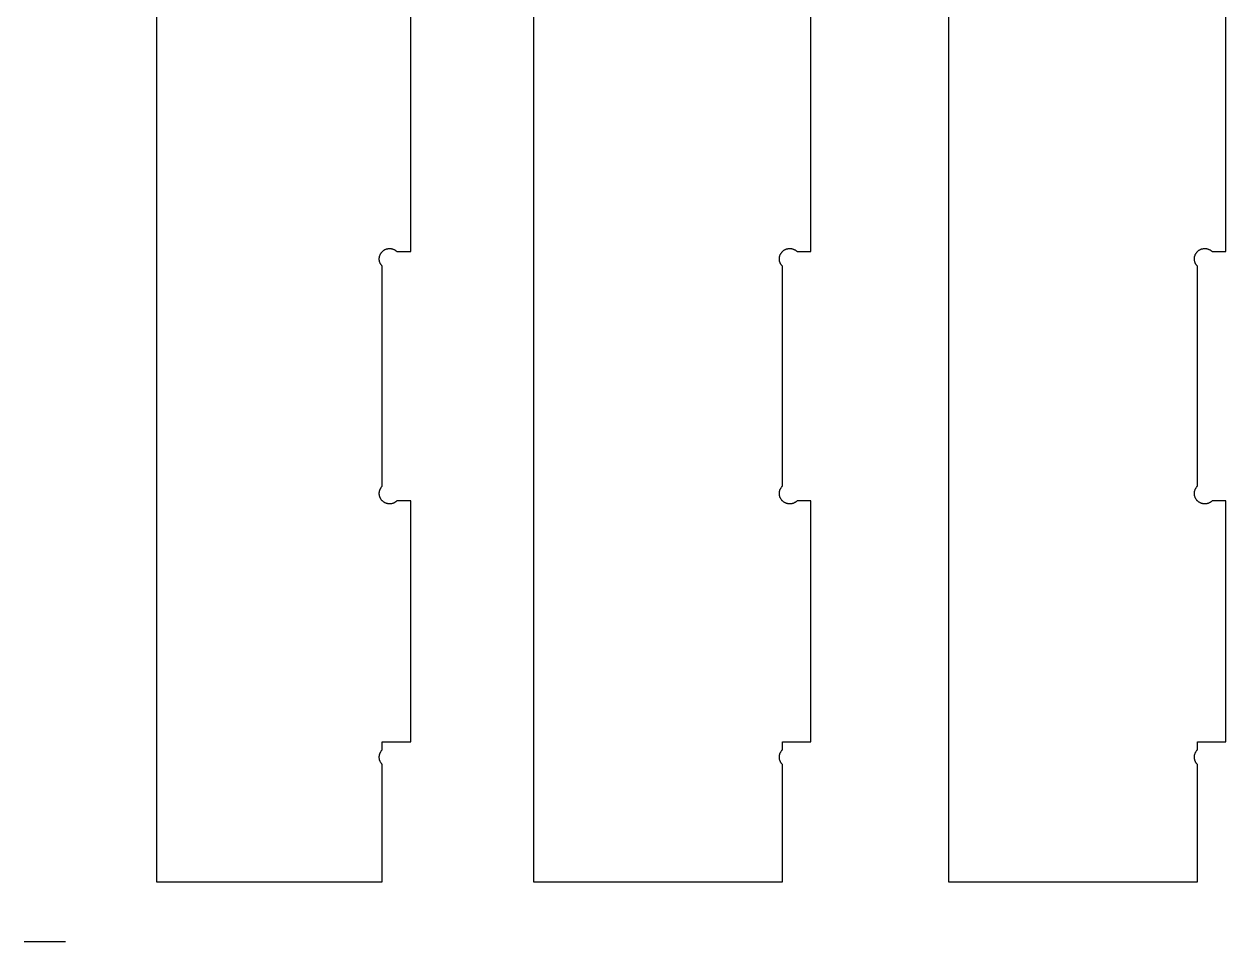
# Model space of a CAD drawing. Extents: x 0 to 96, y 0 to 48.
# Drawn here: x 0.12 to 14.6, y 25.83 to 36.89 of the extents above; entities that cross this region are included whole.
import ezdxf

# ---------------------------------------------------------------- set-up
doc = ezdxf.new("R2010")
doc.units = 0
doc.layers.add('Layer_1', color=7, linetype='CONTINUOUS')

msp = doc.modelspace()

# ---------------------------------------------------------------- linework, layer by layer
at = {"layer": 'Layer_1', "color": 7}
for p, q in [((1.717203, 44.744143), (1.717203, 26.556636)), ((6.256368, 44.744142), (6.256368, 26.556634)), ((11.256368, 44.744143), (11.256368, 26.556636)), ((4.779691, 34.151387), (4.779691, 37.151387)), ((9.600108, 34.151386), (9.600108, 37.151386)), ((14.600108, 34.151387), (14.600108, 37.151387)), ((4.462999, 34.171899), (4.467604, 34.17434)), ((4.467604, 34.17434), (4.47229, 34.176623)), ((4.47229, 34.176623), (4.477093, 34.17871)), ((4.477093, 34.17871), (4.482014, 34.1806)), ((4.482014, 34.1806), (4.486974, 34.182253)), ((4.486974, 34.182253), (4.491974, 34.18371)), ((4.491974, 34.18371), (4.497093, 34.18497)), ((4.497093, 34.18497), (4.502211, 34.185992)), ((4.502211, 34.185993), (4.507369, 34.186816)), ((4.507369, 34.18682), (4.512566, 34.187409)), ((4.512566, 34.187411), (4.517801, 34.1878)), ((4.517801, 34.187804), (4.523038, 34.18796)), ((4.523038, 34.187962), (4.528274, 34.187962)), ((4.528274, 34.187922), (4.53351, 34.187644)), ((4.53351, 34.187647), (4.538707, 34.187136)), ((4.538707, 34.187136), (4.543904, 34.186424)), ((4.543903, 34.186427), (4.549061, 34.185516)), ((4.549061, 34.185521), (4.55414, 34.184379)), ((4.55414, 34.184379), (4.559219, 34.183001)), ((4.559219, 34.183001), (4.564219, 34.181466)), ((4.564219, 34.181466), (4.56914, 34.179694)), ((4.56914, 34.179694), (4.573982, 34.177687)), ((4.573982, 34.177687), (4.578747, 34.175521)), ((4.578747, 34.175521), (4.583392, 34.173159)), ((4.583392, 34.173159), (4.587959, 34.17056)), ((9.283415, 34.171898), (9.288021, 34.174339)), ((9.288021, 34.174339), (9.292706, 34.176622)), ((9.292706, 34.176622), (9.29751, 34.178709)), ((9.29751, 34.178709), (9.302431, 34.180599)), ((9.302431, 34.180599), (9.307391, 34.182252)), ((9.307391, 34.182252), (9.312391, 34.183709)), ((9.312391, 34.183709), (9.31751, 34.184969)), ((9.31751, 34.184969), (9.322628, 34.185991)), ((9.322628, 34.185992), (9.327785, 34.186814)), ((9.327785, 34.186819), (9.332982, 34.187408)), ((9.332982, 34.18741), (9.338218, 34.187799)), ((9.338218, 34.187803), (9.343454, 34.187959)), ((9.343454, 34.187961), (9.348691, 34.187961)), ((9.348691, 34.187921), (9.353927, 34.187643)), ((9.353927, 34.187646), (9.359124, 34.187134)), ((9.359124, 34.187134), (9.364321, 34.186423)), ((9.364321, 34.186426), (9.369478, 34.185514)), ((9.369478, 34.18552), (9.374557, 34.184378)), ((9.374557, 34.184378), (9.379636, 34.183)), ((9.379636, 34.183), (9.384636, 34.181464)), ((9.384636, 34.181464), (9.389557, 34.179693)), ((9.389557, 34.179693), (9.394399, 34.177686)), ((9.394399, 34.177686), (9.399163, 34.17552)), ((9.399163, 34.17552), (9.403809, 34.173158)), ((9.403809, 34.173158), (9.408376, 34.170559)), ((14.283416, 34.171899), (14.288021, 34.17434)), ((14.288021, 34.17434), (14.292707, 34.176623)), ((14.292707, 34.176623), (14.29751, 34.17871)), ((14.29751, 34.17871), (14.302431, 34.1806)), ((14.302431, 34.1806), (14.307391, 34.182253)), ((14.307391, 34.182253), (14.312391, 34.18371)), ((14.312391, 34.18371), (14.31751, 34.18497)), ((14.31751, 34.18497), (14.322628, 34.185992)), ((14.322628, 34.185993), (14.327786, 34.186816)), ((14.327786, 34.18682), (14.332982, 34.187409)), ((14.332982, 34.187411), (14.338218, 34.1878)), ((14.338218, 34.187804), (14.343454, 34.18796)), ((14.343454, 34.187962), (14.348691, 34.187962)), ((14.348691, 34.187922), (14.353927, 34.187644)), ((14.353927, 34.187647), (14.359123, 34.187136)), ((14.359123, 34.187136), (14.364321, 34.186424)), ((14.364321, 34.186427), (14.369478, 34.185516)), ((14.369478, 34.185521), (14.374557, 34.184379)), ((14.374557, 34.184379), (14.379636, 34.183001)), ((14.379636, 34.183001), (14.384636, 34.181466)), ((14.384636, 34.181466), (14.389557, 34.179694)), ((14.389557, 34.179694), (14.394399, 34.177687)), ((14.394399, 34.177687), (14.399163, 34.175521)), ((14.399163, 34.175521), (14.403809, 34.173159)), ((14.403809, 34.173159), (14.408376, 34.17056)), ((4.399416, 34.059064), (4.399304, 34.064301)), ((4.399337, 34.064301), (4.399492, 34.069537)), ((4.399691, 34.053828), (4.399413, 34.059064)), ((4.399494, 34.069537), (4.399883, 34.074733)), ((4.400163, 34.048631), (4.399686, 34.053828)), ((4.399888, 34.074733), (4.400521, 34.07993)), ((4.400872, 34.043434), (4.400161, 34.048631)), ((4.400518, 34.07993), (4.401307, 34.085128)), ((4.401818, 34.038277), (4.400873, 34.043434)), ((4.401306, 34.085128), (4.402372, 34.090246)), ((4.402959, 34.033159), (4.401818, 34.038277)), ((4.402369, 34.090246), (4.403589, 34.095324)), ((4.404298, 34.02812), (4.402959, 34.033159)), ((4.403589, 34.095324), (4.405046, 34.100363)), ((4.405872, 34.02312), (4.404298, 34.02812)), ((4.405046, 34.100363), (4.406739, 34.105324)), ((4.406739, 34.105324), (4.408628, 34.110207)), ((4.408628, 34.110207), (4.410676, 34.115009)), ((4.410676, 34.115009), (4.412959, 34.119733)), ((4.412959, 34.119733), (4.415439, 34.12434)), ((4.415439, 34.12434), (4.418117, 34.128868)), ((4.418117, 34.128868), (4.420951, 34.133238)), ((4.420951, 34.133238), (4.423982, 34.137529)), ((4.423982, 34.137529), (4.427211, 34.141663)), ((4.427211, 34.141663), (4.430597, 34.145639)), ((4.430597, 34.145639), (4.43414, 34.149498)), ((4.43414, 34.149498), (4.437841, 34.153198)), ((4.437841, 34.153198), (4.44166, 34.156741)), ((4.44166, 34.156741), (4.445676, 34.160128)), ((4.445676, 34.160128), (4.449809, 34.163317)), ((4.449809, 34.163317), (4.454101, 34.166348)), ((4.454101, 34.166348), (4.458471, 34.169222)), ((4.458471, 34.169222), (4.462999, 34.171899)), ((4.587959, 34.17056), (4.592408, 34.167804)), ((4.592408, 34.167804), (4.596739, 34.164891)), ((4.596739, 34.164891), (4.600951, 34.161741)), ((4.600951, 34.161741), (4.605007, 34.158473)), ((4.605007, 34.158473), (4.608943, 34.155009)), ((4.608943, 34.155009), (4.612722, 34.151387)), ((4.612722, 34.151387), (4.779691, 34.151387)), ((9.219754, 34.0643), (9.219911, 34.069536)), ((9.219832, 34.059063), (9.219755, 34.0643)), ((9.220108, 34.053827), (9.219832, 34.059063)), ((9.219911, 34.069536), (9.220304, 34.074732)), ((9.22058, 34.04863), (9.220108, 34.053827)), ((9.220305, 34.074732), (9.220935, 34.079929)), ((9.221289, 34.043433), (9.22058, 34.04863)), ((9.220935, 34.079929), (9.221723, 34.085127)), ((9.222234, 34.038276), (9.22129, 34.043433)), ((9.221722, 34.085127), (9.222785, 34.090244)), ((9.223376, 34.033158), (9.222234, 34.038276)), ((9.222785, 34.090244), (9.224006, 34.095323)), ((9.224714, 34.028119), (9.223376, 34.033158)), ((9.224006, 34.095323), (9.225462, 34.100362)), ((9.226289, 34.023119), (9.224714, 34.028119)), ((9.225462, 34.100362), (9.227155, 34.105323)), ((9.227155, 34.105323), (9.229045, 34.110206)), ((9.229045, 34.110206), (9.231092, 34.115008)), ((9.231092, 34.115008), (9.233376, 34.119732)), ((9.233376, 34.119732), (9.235856, 34.124339)), ((9.235856, 34.124339), (9.238533, 34.128867)), ((9.238533, 34.128867), (9.241368, 34.133237)), ((9.241368, 34.133237), (9.244399, 34.137528)), ((9.244399, 34.137528), (9.247628, 34.141662)), ((9.247628, 34.141662), (9.251014, 34.145638)), ((9.251014, 34.145638), (9.254557, 34.149497)), ((9.254557, 34.149497), (9.258258, 34.153197)), ((9.258258, 34.153197), (9.262076, 34.15674)), ((9.262076, 34.15674), (9.266092, 34.160127)), ((9.266092, 34.160127), (9.270226, 34.163316)), ((9.270226, 34.163316), (9.274517, 34.166347)), ((9.274517, 34.166347), (9.278888, 34.169221)), ((9.278888, 34.169221), (9.283415, 34.171898)), ((9.408376, 34.170559), (9.412825, 34.167803)), ((9.412825, 34.167803), (9.417155, 34.16489)), ((9.417155, 34.16489), (9.421368, 34.16174)), ((9.421368, 34.16174), (9.425423, 34.158472)), ((9.425423, 34.158472), (9.42936, 34.155008)), ((9.42936, 34.155008), (9.433139, 34.151386)), ((9.433139, 34.151386), (9.600108, 34.151386)), ((14.219832, 34.059064), (14.219721, 34.064301)), ((14.219753, 34.064301), (14.219909, 34.069537)), ((14.220108, 34.053828), (14.21983, 34.059064)), ((14.219911, 34.069537), (14.2203, 34.074733)), ((14.22058, 34.048631), (14.220102, 34.053828)), ((14.220304, 34.074733), (14.220938, 34.07993)), ((14.221289, 34.043434), (14.220578, 34.048631)), ((14.220934, 34.07993), (14.221723, 34.085128)), ((14.222234, 34.038277), (14.22129, 34.043434)), ((14.221722, 34.085128), (14.222789, 34.090246)), ((14.223376, 34.033159), (14.222234, 34.038277)), ((14.222786, 34.090246), (14.224006, 34.095324)), ((14.224714, 34.02812), (14.223376, 34.033159)), ((14.224006, 34.095324), (14.225462, 34.100363)), ((14.226289, 34.02312), (14.224714, 34.02812)), ((14.225462, 34.100363), (14.227156, 34.105324)), ((14.227156, 34.105324), (14.229046, 34.110207)), ((14.229046, 34.110207), (14.231092, 34.115009)), ((14.231092, 34.115009), (14.233376, 34.119733)), ((14.233376, 34.119733), (14.235856, 34.12434)), ((14.235856, 34.12434), (14.238533, 34.128868)), ((14.238533, 34.128868), (14.241368, 34.133238)), ((14.241368, 34.133238), (14.244399, 34.137529)), ((14.244399, 34.137529), (14.247628, 34.141663)), ((14.247628, 34.141663), (14.251013, 34.145639)), ((14.251013, 34.145639), (14.254557, 34.149498)), ((14.254557, 34.149498), (14.258258, 34.153198)), ((14.258258, 34.153198), (14.262077, 34.156741)), ((14.262077, 34.156741), (14.266092, 34.160128)), ((14.266092, 34.160128), (14.270226, 34.163317)), ((14.270226, 34.163317), (14.274518, 34.166348)), ((14.274518, 34.166348), (14.278888, 34.169222)), ((14.278888, 34.169222), (14.283416, 34.171899)), ((14.408376, 34.17056), (14.412824, 34.167804)), ((14.412824, 34.167804), (14.417156, 34.164891)), ((14.417156, 34.164891), (14.421368, 34.161741)), ((14.421368, 34.161741), (14.425423, 34.158473)), ((14.425423, 34.158473), (14.42936, 34.155009)), ((14.42936, 34.155009), (14.43314, 34.151387)), ((14.43314, 34.151387), (14.600108, 34.151387)), ((4.407644, 34.018198), (4.405872, 34.02312)), ((4.409612, 34.013356), (4.407644, 34.018198)), ((4.411818, 34.008592), (4.409612, 34.013356)), ((4.41418, 34.003907), (4.411818, 34.008592)), ((4.416739, 33.99934), (4.41418, 34.003907)), ((4.419494, 33.994891), (4.416739, 33.99934)), ((4.422447, 33.99056), (4.419494, 33.994891)), ((4.425558, 33.986387), (4.422447, 33.99056)), ((4.428864, 33.982292), (4.425558, 33.986387)), ((4.432329, 33.978356), (4.428864, 33.982292)), ((4.435951, 33.974577), (4.432329, 33.978356)), ((4.435951, 31.324222), (4.435951, 33.974577)), ((9.228061, 34.018197), (9.226289, 34.023119)), ((9.230029, 34.013354), (9.228061, 34.018197)), ((9.232234, 34.008591), (9.230029, 34.013354)), ((9.234596, 34.003906), (9.232234, 34.008591)), ((9.237155, 33.999339), (9.234596, 34.003906)), ((9.239911, 33.99489), (9.237155, 33.999339)), ((9.242864, 33.990559), (9.239911, 33.99489)), ((9.245974, 33.986386), (9.242864, 33.990559)), ((9.249281, 33.982291), (9.245974, 33.986386)), ((9.252746, 33.978354), (9.249281, 33.982291)), ((9.256368, 33.974576), (9.252746, 33.978354)), ((9.256368, 31.324221), (9.256368, 33.974576)), ((14.228061, 34.018198), (14.226289, 34.02312)), ((14.230029, 34.013356), (14.228061, 34.018198)), ((14.232234, 34.008592), (14.230029, 34.013356)), ((14.234597, 34.003907), (14.232234, 34.008592)), ((14.237156, 33.99934), (14.234597, 34.003907)), ((14.239911, 33.994891), (14.237156, 33.99934)), ((14.242864, 33.99056), (14.239911, 33.994891)), ((14.245974, 33.986387), (14.242864, 33.99056)), ((14.249281, 33.982292), (14.245974, 33.986387)), ((14.252746, 33.978356), (14.249281, 33.982292)), ((14.256368, 33.974577), (14.252746, 33.978356)), ((14.256368, 31.324222), (14.256368, 33.974577)), ((4.405046, 31.273198), (4.406739, 31.278159)), ((4.406739, 31.278159), (4.408628, 31.283041)), ((4.408628, 31.283041), (4.410676, 31.287844)), ((4.410676, 31.287844), (4.412959, 31.292568)), ((4.412959, 31.292569), (4.415439, 31.297174)), ((4.415439, 31.297174), (4.418117, 31.301702)), ((4.418117, 31.301702), (4.420951, 31.306072)), ((4.420951, 31.306072), (4.423982, 31.310363)), ((4.423982, 31.310363), (4.427211, 31.314498)), ((4.427211, 31.314498), (4.430597, 31.318473)), ((4.430597, 31.318473), (4.43414, 31.322332)), ((4.43414, 31.322332), (4.435951, 31.324222)), ((9.225462, 31.273197), (9.227155, 31.278158)), ((9.227155, 31.278158), (9.229045, 31.28304)), ((9.229045, 31.28304), (9.231092, 31.287843)), ((9.231092, 31.287843), (9.233376, 31.292567)), ((9.233376, 31.292568), (9.235856, 31.297173)), ((9.235856, 31.297173), (9.238533, 31.301701)), ((9.238533, 31.301701), (9.241368, 31.306071)), ((9.241368, 31.306071), (9.244399, 31.310362)), ((9.244399, 31.310362), (9.247628, 31.314497)), ((9.247628, 31.314497), (9.251014, 31.318472)), ((9.251014, 31.318472), (9.254557, 31.322331)), ((9.254557, 31.322331), (9.256368, 31.324221)), ((14.225462, 31.273198), (14.227156, 31.278159)), ((14.227156, 31.278159), (14.229046, 31.283041)), ((14.229046, 31.283041), (14.231092, 31.287844)), ((14.231092, 31.287844), (14.233376, 31.292568)), ((14.233376, 31.292569), (14.235856, 31.297174)), ((14.235856, 31.297174), (14.238533, 31.301702)), ((14.238533, 31.301702), (14.241368, 31.306072)), ((14.241368, 31.306072), (14.244399, 31.310363)), ((14.244399, 31.310363), (14.247628, 31.314498)), ((14.247628, 31.314498), (14.251013, 31.318473)), ((14.251013, 31.318473), (14.254557, 31.322332)), ((14.254557, 31.322332), (14.256368, 31.324222)), ((4.399337, 31.237136), (4.399492, 31.242371)), ((4.399337, 31.234498), (4.399337, 31.237136)), ((4.399494, 31.229261), (4.399339, 31.234498)), ((4.399494, 31.242371), (4.399883, 31.247568)), ((4.399888, 31.224064), (4.399499, 31.229261)), ((4.400518, 31.218868), (4.399884, 31.224064)), ((4.399888, 31.247568), (4.400521, 31.252804)), ((4.401306, 31.213671), (4.400517, 31.218868)), ((4.400518, 31.252804), (4.401307, 31.257962)), ((4.402369, 31.208552), (4.401302, 31.213671)), ((4.401306, 31.257962), (4.402372, 31.26308)), ((4.402369, 31.26308), (4.403589, 31.268159)), ((4.403589, 31.203473), (4.402369, 31.208552)), ((4.403589, 31.268159), (4.405046, 31.273198)), ((4.405046, 31.198434), (4.403589, 31.203473)), ((4.406739, 31.193473), (4.405046, 31.198434)), ((4.408628, 31.188592), (4.406739, 31.193473)), ((4.410676, 31.183789), (4.408628, 31.188592)), ((4.412959, 31.179064), (4.410676, 31.183789)), ((4.415439, 31.174458), (4.412959, 31.179064)), ((4.418117, 31.16997), (4.415439, 31.174458)), ((4.420951, 31.16556), (4.418117, 31.16997)), ((4.423982, 31.161309), (4.420951, 31.16556)), ((4.427211, 31.157174), (4.423982, 31.161309)), ((4.430597, 31.153159), (4.427211, 31.157174)), ((4.43414, 31.149301), (4.430597, 31.153159)), ((4.437841, 31.1456), (4.43414, 31.149301)), ((4.44166, 31.142057), (4.437841, 31.1456)), ((4.445676, 31.138671), (4.44166, 31.142057)), ((4.449809, 31.135482), (4.445676, 31.138671)), ((4.454101, 31.13245), (4.449809, 31.135482)), ((4.458471, 31.129577), (4.454101, 31.13245)), ((4.596739, 31.133947), (4.592408, 31.130993)), ((4.600951, 31.137057), (4.596739, 31.133947)), ((4.605007, 31.140363), (4.600951, 31.137057)), ((4.608943, 31.143828), (4.605007, 31.140363)), ((4.612722, 31.14745), (4.608943, 31.143828)), ((4.779691, 31.14745), (4.612722, 31.14745)), ((4.779691, 28.245128), (4.779691, 31.14745)), ((9.219911, 31.22926), (9.219753, 31.234497)), ((9.219754, 31.237134), (9.219911, 31.24237)), ((9.219754, 31.234497), (9.219754, 31.237134)), ((9.219911, 31.24237), (9.220304, 31.247567)), ((9.220305, 31.224063), (9.219912, 31.22926)), ((9.220305, 31.247567), (9.220935, 31.252803)), ((9.220935, 31.218867), (9.220305, 31.224063)), ((9.221722, 31.21367), (9.220934, 31.218867)), ((9.220935, 31.252803), (9.221723, 31.257961)), ((9.221722, 31.257961), (9.222785, 31.263079)), ((9.222785, 31.208551), (9.221722, 31.21367)), ((9.222785, 31.263079), (9.224006, 31.268158)), ((9.224006, 31.203472), (9.222785, 31.208551)), ((9.224006, 31.268158), (9.225462, 31.273197)), ((9.225462, 31.198433), (9.224006, 31.203472)), ((9.227155, 31.193472), (9.225462, 31.198433)), ((9.229045, 31.188591), (9.227155, 31.193472)), ((9.231092, 31.183788), (9.229045, 31.188591)), ((9.233376, 31.179063), (9.231092, 31.183788)), ((9.235856, 31.174457), (9.233376, 31.179063)), ((9.238533, 31.169969), (9.235856, 31.174457)), ((9.241368, 31.165559), (9.238533, 31.169969)), ((9.244399, 31.161308), (9.241368, 31.165559)), ((9.247628, 31.157173), (9.244399, 31.161308)), ((9.251014, 31.153158), (9.247628, 31.157173)), ((9.254557, 31.1493), (9.251014, 31.153158)), ((9.258258, 31.145599), (9.254557, 31.1493)), ((9.262076, 31.142056), (9.258258, 31.145599)), ((9.266092, 31.13867), (9.262076, 31.142056)), ((9.270226, 31.135481), (9.266092, 31.13867)), ((9.274517, 31.132449), (9.270226, 31.135481)), ((9.278888, 31.129576), (9.274517, 31.132449)), ((9.417155, 31.133946), (9.412825, 31.130992)), ((9.421368, 31.137056), (9.417155, 31.133946)), ((9.425423, 31.140362), (9.421368, 31.137056)), ((9.42936, 31.143827), (9.425423, 31.140362)), ((9.433139, 31.147449), (9.42936, 31.143827)), ((9.600108, 31.147449), (9.433139, 31.147449)), ((9.600108, 28.245127), (9.600108, 31.147449)), ((14.219753, 31.237136), (14.219909, 31.242371)), ((14.219753, 31.234498), (14.219753, 31.237136)), ((14.219911, 31.229261), (14.219756, 31.234498)), ((14.219911, 31.242371), (14.2203, 31.247568)), ((14.220304, 31.224064), (14.219916, 31.229261)), ((14.220934, 31.218868), (14.220301, 31.224064)), ((14.220304, 31.247568), (14.220938, 31.252804)), ((14.221722, 31.213671), (14.220933, 31.218868)), ((14.220934, 31.252804), (14.221723, 31.257962)), ((14.222786, 31.208552), (14.221719, 31.213671)), ((14.221722, 31.257962), (14.222789, 31.26308)), ((14.222786, 31.26308), (14.224006, 31.268159)), ((14.224006, 31.203473), (14.222786, 31.208552)), ((14.224006, 31.268159), (14.225462, 31.273198)), ((14.225462, 31.198434), (14.224006, 31.203473)), ((14.227156, 31.193473), (14.225462, 31.198434)), ((14.229046, 31.188592), (14.227156, 31.193473)), ((14.231092, 31.183789), (14.229046, 31.188592)), ((14.233376, 31.179064), (14.231092, 31.183789)), ((14.235856, 31.174458), (14.233376, 31.179064)), ((14.238533, 31.16997), (14.235856, 31.174458)), ((14.241368, 31.16556), (14.238533, 31.16997)), ((14.244399, 31.161309), (14.241368, 31.16556)), ((14.247628, 31.157174), (14.244399, 31.161309)), ((14.251013, 31.153159), (14.247628, 31.157174)), ((14.254557, 31.149301), (14.251013, 31.153159)), ((14.258258, 31.1456), (14.254557, 31.149301)), ((14.262077, 31.142057), (14.258258, 31.1456)), ((14.266092, 31.138671), (14.262077, 31.142057)), ((14.270226, 31.135482), (14.266092, 31.138671)), ((14.274518, 31.13245), (14.270226, 31.135482)), ((14.278888, 31.129577), (14.274518, 31.13245)), ((14.417156, 31.133947), (14.412824, 31.130993)), ((14.421368, 31.137057), (14.417156, 31.133947)), ((14.425423, 31.140363), (14.421368, 31.137057)), ((14.42936, 31.143828), (14.425423, 31.140363)), ((14.43314, 31.14745), (14.42936, 31.143828)), ((14.600108, 31.14745), (14.43314, 31.14745)), ((14.600108, 28.245128), (14.600108, 31.14745)), ((4.462999, 31.126939), (4.458471, 31.129577)), ((4.467604, 31.124458), (4.462999, 31.126939)), ((4.47229, 31.122174), (4.467604, 31.124458)), ((4.477093, 31.120088), (4.47229, 31.122174)), ((4.482014, 31.118198), (4.477093, 31.120088)), ((4.486974, 31.116544), (4.482014, 31.118198)), ((4.491974, 31.115088), (4.486974, 31.116544)), ((4.497093, 31.113828), (4.491974, 31.115088)), ((4.502211, 31.112804), (4.497093, 31.113827)), ((4.507369, 31.111978), (4.502211, 31.1128)), ((4.512566, 31.111387), (4.507369, 31.111976)), ((4.517801, 31.110993), (4.512566, 31.111382)), ((4.523038, 31.110836), (4.517801, 31.110991)), ((4.528274, 31.110876), (4.523038, 31.110876)), ((4.53351, 31.111151), (4.528274, 31.110873)), ((4.538707, 31.111663), (4.53351, 31.111152)), ((4.543903, 31.112371), (4.538707, 31.11166)), ((4.549061, 31.113277), (4.543903, 31.112366)), ((4.55414, 31.114419), (4.549061, 31.113277)), ((4.559219, 31.115797), (4.55414, 31.114419)), ((4.564219, 31.117332), (4.559219, 31.115797)), ((4.56914, 31.119143), (4.564219, 31.117332)), ((4.573982, 31.121111), (4.56914, 31.119143)), ((4.578747, 31.123277), (4.573982, 31.121111)), ((4.583392, 31.125679), (4.578747, 31.123277)), ((4.587959, 31.128238), (4.583392, 31.125679)), ((4.592408, 31.130993), (4.587959, 31.128238)), ((9.283415, 31.126938), (9.278888, 31.129576)), ((9.288021, 31.124457), (9.283415, 31.126938)), ((9.292706, 31.122173), (9.288021, 31.124457)), ((9.29751, 31.120087), (9.292706, 31.122173)), ((9.302431, 31.118197), (9.29751, 31.120087)), ((9.307391, 31.116543), (9.302431, 31.118197)), ((9.312391, 31.115087), (9.307391, 31.116543)), ((9.31751, 31.113827), (9.312391, 31.115087)), ((9.322628, 31.112803), (9.31751, 31.113826)), ((9.327785, 31.111977), (9.322628, 31.112799)), ((9.332982, 31.111386), (9.327785, 31.111974)), ((9.338218, 31.110992), (9.332982, 31.111381)), ((9.343454, 31.110834), (9.338218, 31.11099)), ((9.348691, 31.110874), (9.343454, 31.110874)), ((9.353927, 31.11115), (9.348691, 31.110872)), ((9.359124, 31.111662), (9.353927, 31.111151)), ((9.364321, 31.11237), (9.359124, 31.111659)), ((9.369478, 31.113276), (9.364321, 31.112364)), ((9.374557, 31.114418), (9.369478, 31.113276)), ((9.379636, 31.115796), (9.374557, 31.114418)), ((9.384636, 31.117331), (9.379636, 31.115796)), ((9.389557, 31.119142), (9.384636, 31.117331)), ((9.394399, 31.12111), (9.389557, 31.119142)), ((9.399163, 31.123276), (9.394399, 31.12111)), ((9.403809, 31.125678), (9.399163, 31.123276)), ((9.408376, 31.128237), (9.403809, 31.125678)), ((9.412825, 31.130992), (9.408376, 31.128237)), ((14.283416, 31.126939), (14.278888, 31.129577)), ((14.288021, 31.124458), (14.283416, 31.126939)), ((14.292707, 31.122174), (14.288021, 31.124458)), ((14.29751, 31.120088), (14.292707, 31.122174)), ((14.302431, 31.118198), (14.29751, 31.120088)), ((14.307391, 31.116544), (14.302431, 31.118198)), ((14.312391, 31.115088), (14.307391, 31.116544)), ((14.31751, 31.113828), (14.312391, 31.115088)), ((14.322628, 31.112804), (14.31751, 31.113827)), ((14.327786, 31.111978), (14.322628, 31.1128)), ((14.332982, 31.111387), (14.327786, 31.111976)), ((14.338218, 31.110993), (14.332982, 31.111382)), ((14.343454, 31.110836), (14.338218, 31.110991)), ((14.348691, 31.110876), (14.343454, 31.110876)), ((14.353927, 31.111151), (14.348691, 31.110873)), ((14.359123, 31.111663), (14.353927, 31.111152)), ((14.364321, 31.112371), (14.359123, 31.11166)), ((14.369478, 31.113277), (14.364321, 31.112366)), ((14.374557, 31.114419), (14.369478, 31.113277)), ((14.379636, 31.115797), (14.374557, 31.114419)), ((14.384636, 31.117332), (14.379636, 31.115797)), ((14.389557, 31.119143), (14.384636, 31.117332)), ((14.394399, 31.121111), (14.389557, 31.119143)), ((14.399163, 31.123277), (14.394399, 31.121111)), ((14.403809, 31.125679), (14.399163, 31.123277)), ((14.408376, 31.128238), (14.403809, 31.125679)), ((14.412824, 31.130993), (14.408376, 31.128238)), ((4.435951, 28.147411), (4.435951, 28.245128)), ((4.435951, 28.245128), (4.779691, 28.245128)), ((9.256368, 28.14741), (9.256368, 28.245127)), ((9.256368, 28.245127), (9.600108, 28.245127)), ((14.256368, 28.147411), (14.256368, 28.245128)), ((14.256368, 28.245128), (14.600108, 28.245128)), ((4.402369, 28.086309), (4.403589, 28.091387)), ((4.403589, 28.091387), (4.405046, 28.096427)), ((4.405046, 28.096427), (4.406739, 28.101387)), ((4.406739, 28.101387), (4.408628, 28.106269)), ((4.408628, 28.106269), (4.410676, 28.111072)), ((4.410676, 28.111072), (4.412959, 28.115797)), ((4.412959, 28.115797), (4.415439, 28.120403)), ((4.415439, 28.120403), (4.418117, 28.12493)), ((4.418117, 28.12493), (4.420951, 28.129301)), ((4.420951, 28.129301), (4.423982, 28.133592)), ((4.423982, 28.133592), (4.427211, 28.137726)), ((4.427211, 28.137726), (4.430597, 28.141702)), ((4.430597, 28.141702), (4.43414, 28.14556)), ((4.43414, 28.14556), (4.435951, 28.147411)), ((9.222785, 28.086308), (9.224006, 28.091386)), ((9.224006, 28.091386), (9.225462, 28.096426)), ((9.225462, 28.096426), (9.227155, 28.101386)), ((9.227155, 28.101386), (9.229045, 28.106268)), ((9.229045, 28.106268), (9.231092, 28.111071)), ((9.231092, 28.111071), (9.233376, 28.115796)), ((9.233376, 28.115796), (9.235856, 28.120402)), ((9.235856, 28.120402), (9.238533, 28.124929)), ((9.238533, 28.124929), (9.241368, 28.1293)), ((9.241368, 28.1293), (9.244399, 28.133591)), ((9.244399, 28.133591), (9.247628, 28.137724)), ((9.247628, 28.137724), (9.251014, 28.141701)), ((9.251014, 28.141701), (9.254557, 28.145559)), ((9.254557, 28.145559), (9.256368, 28.14741)), ((14.222786, 28.086309), (14.224006, 28.091387)), ((14.224006, 28.091387), (14.225462, 28.096427)), ((14.225462, 28.096427), (14.227156, 28.101387)), ((14.227156, 28.101387), (14.229046, 28.106269)), ((14.229046, 28.106269), (14.231092, 28.111072)), ((14.231092, 28.111072), (14.233376, 28.115797)), ((14.233376, 28.115797), (14.235856, 28.120403)), ((14.235856, 28.120403), (14.238533, 28.12493)), ((14.238533, 28.12493), (14.241368, 28.129301)), ((14.241368, 28.129301), (14.244399, 28.133592)), ((14.244399, 28.133592), (14.247628, 28.137726)), ((14.247628, 28.137726), (14.251013, 28.141702)), ((14.251013, 28.141702), (14.254557, 28.14556)), ((14.254557, 28.14556), (14.256368, 28.147411)), ((4.399416, 28.055128), (4.399304, 28.060363)), ((4.399337, 28.060363), (4.399492, 28.0656)), ((4.399691, 28.049891), (4.399413, 28.055128)), ((4.399494, 28.0656), (4.399883, 28.070797)), ((4.400163, 28.044694), (4.399686, 28.049891)), ((4.399888, 28.070797), (4.400521, 28.075993)), ((4.400872, 28.039498), (4.400161, 28.044694)), ((4.400518, 28.075993), (4.401307, 28.08119)), ((4.401818, 28.03434), (4.400873, 28.039498)), ((4.401306, 28.08119), (4.402372, 28.086309)), ((4.402959, 28.029222), (4.401818, 28.03434)), ((4.404298, 28.024182), (4.402959, 28.029222)), ((4.405872, 28.019182), (4.404298, 28.024182)), ((4.407644, 28.014261), (4.405872, 28.019182)), ((4.409612, 28.009419), (4.407644, 28.014261)), ((4.411818, 28.004654), (4.409612, 28.009419)), ((4.41418, 27.99997), (4.411818, 28.004654)), ((4.416739, 27.995403), (4.41418, 27.99997)), ((4.419494, 27.990954), (4.416739, 27.995403)), ((4.422447, 27.986623), (4.419494, 27.990954)), ((4.425558, 27.98245), (4.422447, 27.986623)), ((4.428864, 27.978356), (4.425558, 27.98245)), ((4.432329, 27.974419), (4.428864, 27.978356)), ((4.435951, 27.970639), (4.432329, 27.974419)), ((4.435951, 26.556636), (4.435951, 27.970639)), ((9.219754, 28.060362), (9.219911, 28.065599)), ((9.219832, 28.055127), (9.219755, 28.060362)), ((9.220108, 28.04989), (9.219832, 28.055127)), ((9.219911, 28.065599), (9.220304, 28.070796)), ((9.22058, 28.044693), (9.220108, 28.04989)), ((9.220305, 28.070796), (9.220935, 28.075992)), ((9.221289, 28.039497), (9.22058, 28.044693)), ((9.220935, 28.075992), (9.221723, 28.081189)), ((9.222234, 28.034339), (9.22129, 28.039497)), ((9.221722, 28.081189), (9.222785, 28.086308)), ((9.223376, 28.029221), (9.222234, 28.034339)), ((9.224714, 28.024181), (9.223376, 28.029221)), ((9.226289, 28.019181), (9.224714, 28.024181)), ((9.228061, 28.01426), (9.226289, 28.019181)), ((9.230029, 28.009418), (9.228061, 28.01426)), ((9.232234, 28.004653), (9.230029, 28.009418)), ((9.234596, 27.999969), (9.232234, 28.004653)), ((9.237155, 27.995402), (9.234596, 27.999969)), ((9.239911, 27.990953), (9.237155, 27.995402)), ((9.242864, 27.986622), (9.239911, 27.990953)), ((9.245974, 27.982449), (9.242864, 27.986622)), ((9.249281, 27.978354), (9.245974, 27.982449)), ((9.252746, 27.974418), (9.249281, 27.978354)), ((9.256368, 27.970638), (9.252746, 27.974418)), ((9.256368, 26.556634), (9.256368, 27.970638)), ((14.219832, 28.055128), (14.219721, 28.060363)), ((14.219753, 28.060363), (14.219909, 28.0656)), ((14.220108, 28.049891), (14.21983, 28.055128)), ((14.219911, 28.0656), (14.2203, 28.070797)), ((14.22058, 28.044694), (14.220102, 28.049891)), ((14.220304, 28.070797), (14.220938, 28.075993)), ((14.221289, 28.039498), (14.220578, 28.044694)), ((14.220934, 28.075993), (14.221723, 28.08119)), ((14.222234, 28.03434), (14.22129, 28.039498)), ((14.221722, 28.08119), (14.222789, 28.086309)), ((14.223376, 28.029222), (14.222234, 28.03434)), ((14.224714, 28.024182), (14.223376, 28.029222)), ((14.226289, 28.019182), (14.224714, 28.024182)), ((14.228061, 28.014261), (14.226289, 28.019182)), ((14.230029, 28.009419), (14.228061, 28.014261)), ((14.232234, 28.004654), (14.230029, 28.009419)), ((14.234597, 27.99997), (14.232234, 28.004654)), ((14.237156, 27.995403), (14.234597, 27.99997)), ((14.239911, 27.990954), (14.237156, 27.995403)), ((14.242864, 27.986623), (14.239911, 27.990954)), ((14.245974, 27.98245), (14.242864, 27.986623)), ((14.249281, 27.978356), (14.245974, 27.98245)), ((14.252746, 27.974419), (14.249281, 27.978356)), ((14.256368, 27.970639), (14.252746, 27.974419)), ((14.256368, 26.556636), (14.256368, 27.970639)), ((1.717203, 26.556636), (4.435951, 26.556636)), ((6.256368, 26.556634), (9.256368, 26.556634)), ((11.256368, 26.556636), (14.256368, 26.556636)), ((0.620116, 25.831848), (0.120116, 25.831848)), ((0.620116, 25.831848), (0.120116, 25.831848))]:
    msp.add_line(p, q, dxfattribs=at)

doc.saveas('drawing.dxf')
